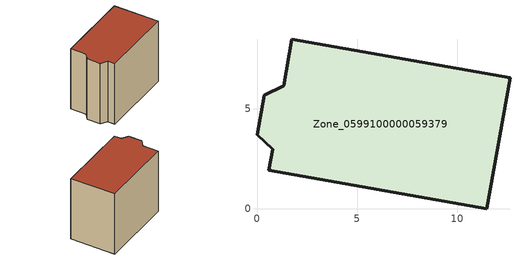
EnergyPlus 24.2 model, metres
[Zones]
Zone_0599100000059379
 floor ground (C_G): 12.63,6.53 11.48,0 0.6,1.93 0.79,2.98 0,3.7 0.36,5.67 1.34,6.14 1.73,8.46 z0
 wall outside (C_F): 11.48,0 12.63,6.53 1.73,8.46 1.34,6.14 0.36,5.67 0,3.7 0.79,2.98 0.6,1.93 11.48,0 z0:9.55
 roof outside (C_R): 1.34,6.14 0.36,5.67 0,3.7 0.79,2.98 0.6,1.93 11.48,0 12.63,6.53 1.73,8.46 z9.55
[BUILDING]
Pand.0599100000059379: North Axis=0; Terrain=City; Loads Convergence Tolerance Value=0.04; Temperature Convergence Tolerance Value=0.4; Solar Distribution=FullExterior; Maximum Number of Warmup Days=25; Minimum Number of Warmup Days=1
[Site:Location]
Rotterdam.The.Hague.AP_ZH_NLD Design_Conditions: Latitude=51.96; Longitude=4.45; Time Zone=1; Elevation=-4.5
[SITE:GROUNDTEMPERATURE:BUILDINGSURFACE]
18, 18, 18, 18, 18, 18, 18, 18, 18, 18, 18, 18
[MATERIAL] Thermal Absorptance=0.9; Solar Absorptance=0.7; Visible Absorptance=0.7
Name | Roughness | Thickness | Conductivity | Density | Specific Heat
G.TI.1946 | MediumSmooth | 0.15 | 1 | 540 | 1210
F.TI.1946 | Rough | 0.3 | 0.857143 | 1920 | 840
R.TI.1946 | MediumRough | 0.2 | 0.1 | 1500 | 1000
[CONSTRUCTION]
C_G: G.TI.1946
C_F: F.TI.1946
C_R: R.TI.1946
[ZONE]
Zone_0599100000059379: Type=1; Multiplier=1; Ceiling Height=Autocalculate; Volume=Autocalculate; Floor Area=autocalculate; Part of Total Floor Area=Yes
[ZONEINFILTRATION:DESIGNFLOWRATE]
Infil_Zone_0599100000059379: Zone or ZoneList or Space or SpaceList=Zone_0599100000059379; Schedule=AlwaysOn; Design Flow Rate Calculation Method=Flow/Area; Flow Rate per Floor Area=0.003; Constant Term Coefficient=1; Temperature Term Coefficient=0; Velocity Term Coefficient=0; Velocity Squared Term Coefficient=0
[HVACTEMPLATE:ZONE:IDEALLOADSAIRSYSTEM]
Zone_0599100000059379: Maximum Heating Supply Air Temperature=50; Minimum Cooling Supply Air Temperature=13; Maximum Heating Supply Air Humidity Ratio=0.0156; Minimum Cooling Supply Air Humidity Ratio=0.0077; Heating Limit=NoLimit; Cooling Limit=NoLimit; Dehumidification Control Type=ConstantSensibleHeatRatio; Cooling Sensible Heat Ratio=0.7; Dehumidification Setpoint=60; Humidification Control Type=None; Humidification Setpoint=30; Outdoor Air Method=None; Outdoor Air Flow Rate per Person=0.00944; Outdoor Air Flow Rate per Zone Floor Area=0; Outdoor Air Flow Rate per Zone=0; Demand Controlled Ventilation Type=None; Outdoor Air Economizer Type=NoEconomizer; Heat Recovery Type=None; Sensible Heat Recovery Effectiveness=0.7; Latent Heat Recovery Effectiveness=0.65
[ZONECONTROL:THERMOSTAT]
ThermostatControl_Zone_0599100000059379: Zone or ZoneList=Zone_0599100000059379; Control Type Schedule=DualSetpointControlType; Control 1=Thermostat_Zone_0599100000059379; Temperature Difference Between Cutout And Setpoint=0
[THERMOSTATSETPOINT:DUALSETPOINT]
Thermostat_Zone_0599100000059379: Heating Setpoint Temperature Schedule=HeatingSetpoint_Zone_0599100000059379; Cooling Setpoint Temperature Schedule=CoolingSetpoint_Zone_0599100000059379
[SCHEDULE:COMPACT]
HeatingSetpoint_Zone_0599100000059379: Through: 12/31, For: AllDays, Until: 24:00, 21
CoolingSetpoint_Zone_0599100000059379: Through: 12/31, For: AllDays, Until: 24:00, 24
DualSetpointControlType: Through: 12/31, For: AllDays, Until: 24:00, 4
AlwaysOn: Through: 12/31, For: AllDays, Until: 24:00, 1
